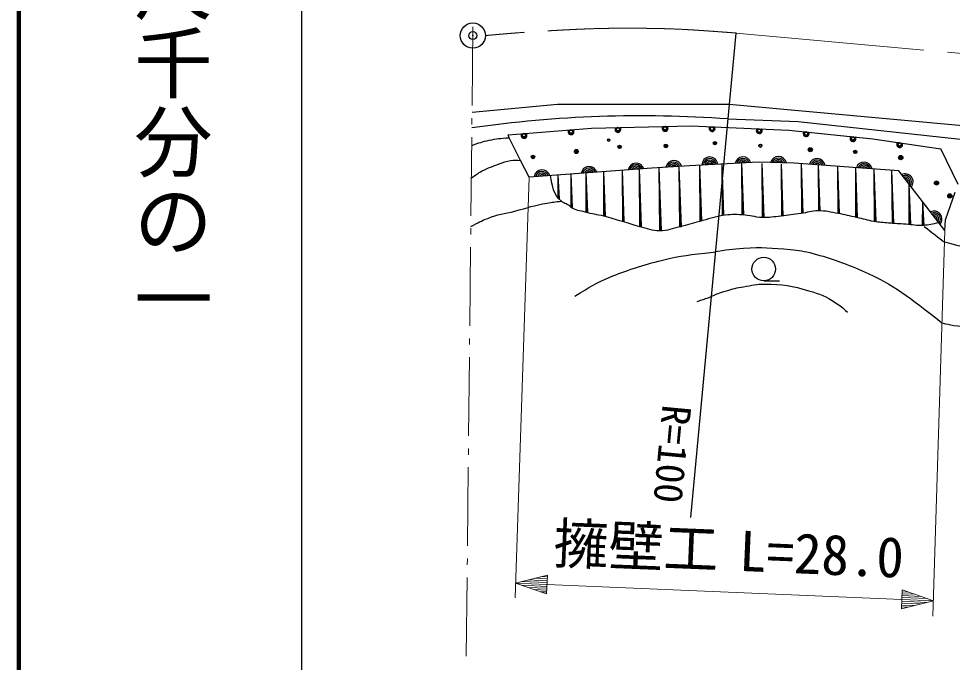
# Model space of a CAD drawing. Units: millimetres, scale not verified. Extents: x 40000 to 680000, y 20000 to 380000.
# Drawn here: x 40000 to 99412, y 240379 to 281304 of the extents above; entities that cross this region are included whole.
import ezdxf
from ezdxf.enums import TextEntityAlignment as Align

# ---------------------------------------------------------------- set-up
doc = ezdxf.new("R2010")
doc.units = ezdxf.units.MM
doc.header["$LTSCALE"] = 1000
doc.header["$PDMODE"] = 32
doc.header["$PDSIZE"] = 500
doc.linetypes.add('CHAIN', pattern=[18.5, 12, -1.5, 3.5, -1.5])
for name, color, linetype, lineweight in [('M-BGD', 7, 'Continuous', 25), ('M-BMK', 2, 'CHAIN', 13), ('M-BMK-HTXT', 7, 'Continuous', 13), ('M-BMK-SRVR', 3, 'Continuous', 25), ('M-STR-HTXT', 7, 'Continuous', 13), ('M-TTL', 2, 'Continuous', 140), ('M-TTL-BAND', 7, 'Continuous', 25)]:
    doc.layers.add(name, color=color, linetype=linetype, lineweight=lineweight)
doc.layers.add('M-OTRS', color=6, linetype='Continuous')
doc.styles.add('@ＭＳ ゴシック', font='')
doc.styles.add('ＭＳ ゴシック', font='')
doc.styles.get('@ＭＳ ゴシック').set_extended_font_data('@MS Gothic')
doc.styles.get('ＭＳ ゴシック').set_extended_font_data('MS Gothic')

msp = doc.modelspace()

# ---------------------------------------------------------------- hatches: boundary and pattern name
at = {"layer": 'M-BGD'}
h = msp.add_hatch(color=256, dxfattribs=at)
edge = h.paths.add_edge_path()
edge.add_ellipse((77541, 273586), major_axis=(21.6, 76.7), ratio=1, start_angle=-74.25788, end_angle=105.74212, ccw=False)
for points in [[(81300, 273218, -1), (81066, 273218, -1)], [(84404, 273386, -1), (84202, 273386, -0.41421), (84303, 273487, -0.41421)], [(75618, 272860, -0.41421), (75489, 272730, -0.41421), (75359, 272860, -1)], [(78342, 273148, -1), (78133, 273148, -1)], [(90505, 272977, -1), (90243, 272977, -0.41421), (90374, 273108, -0.41421)], [(93334, 272834, -1), (93128, 272834, -0.41421), (93231, 272937, -0.41421)], [(72844, 272510, -0.41421), (72727, 272393, -0.41421), (72609, 272510, -1)], [(96267, 272475, -0.41421), (96131, 272338, -0.41421), (95994, 272475, -1)], [(98532, 270855, -1), (98271, 270855, -0.41421), (98402, 270986, -0.41421)], [(99386, 270034, -1), (99117, 270034, -1)]]:
    msp.add_hatch(color=256, dxfattribs=at).paths.add_polyline_path(points)
h = msp.add_hatch(color=256, dxfattribs=at)
edge = h.paths.add_edge_path()
edge.add_ellipse((87196, 273232), major_axis=(25.2, 89.4), ratio=1, start_angle=-74.25788, end_angle=105.74212, ccw=False)

# ---------------------------------------------------------------- linework, layer by layer
for centre, radius in [((77541, 273586), 79.7), ((87196, 273232), 92.8)]:
    msp.add_arc(centre, radius, 180, 0)
for p, q in [((85201, 275858), (100977, 274424)), ((71209, 273735), (71148, 273918)), ((71924, 272295), (71209, 273735)), ((99792, 270769), (98682, 273028)), ((72480, 271232), (71924, 272295)), ((87088, 272170), (82682, 271950)), ((86085, 268853), (86015, 272116)), ((86135, 268854), (86015, 272116)), ((86035, 268852), (86015, 272116)), ((89351, 272123), (87088, 272170)), ((80281, 271794), (72480, 271232)), ((77292, 268747), (77231, 271574)), ((77342, 268748), (77231, 271574)), ((77242, 268746), (77231, 271574)), ((78488, 268408), (78418, 271659)), ((78538, 268409), (78418, 271659)), ((78438, 268406), (78418, 271659)), ((79579, 268079), (79500, 271737)), ((79629, 268080), (79500, 271737)), ((79529, 268078), (79500, 271737)), ((82682, 271950), (80281, 271794)), ((80853, 267830), (80767, 271825)), ((80903, 267831), (80767, 271825)), ((80803, 267829), (80767, 271825)), ((82118, 268070), (82037, 271854)), ((82168, 268071), (82037, 271854)), ((82068, 268069), (82037, 271854)), ((83414, 268457), (83338, 271981)), ((83464, 268459), (83338, 271981)), ((83364, 268456), (83338, 271981)), ((84828, 268812), (84758, 272053)), ((84878, 268813), (84758, 272053)), ((84778, 268811), (84758, 272053)), ((87383, 268662), (87309, 272089)), ((87433, 268663), (87309, 272089)), ((87333, 268661), (87309, 272089)), ((88605, 268757), (88533, 272069)), ((88655, 268758), (88533, 272069)), ((88555, 268755), (88533, 272069)), ((89878, 268935), (89811, 272088)), ((89928, 268936), (89811, 272088)), ((89829, 268934), (89811, 272088)), ((90961, 269087), (90898, 272006)), ((91011, 269088), (90898, 272006)), ((90911, 269086), (90898, 272006)), ((92190, 268924), (92126, 271912)), ((92240, 268925), (92126, 271912)), ((92140, 268923), (92126, 271912)), ((93329, 268662), (93261, 271828)), ((93379, 268663), (93261, 271828)), ((93279, 268661), (93261, 271828)), ((94514, 268397), (94442, 271737)), ((94564, 268398), (94442, 271737)), ((94464, 268396), (94442, 271737)), ((95644, 268290), (95571, 271653)), ((95694, 268291), (95571, 271653)), ((95594, 268289), (95571, 271653)), ((74322, 269839), (74339, 271367)), ((74372, 269840), (74339, 271367)), ((74422, 269841), (74339, 271367)), ((75147, 269305), (75151, 271423)), ((75197, 269307), (75151, 271423)), ((75247, 269308), (75151, 271423)), ((76164, 268996), (76110, 271493)), ((76214, 268997), (76110, 271493)), ((76114, 268994), (76110, 271493)), ((96718, 268213), (96663, 270779)), ((96768, 268214), (96663, 270779)), ((96668, 268212), (96663, 270779)), ((74422, 269841), (74322, 269839)), ((98979, 268513), (99594, 270270)), ((75247, 269308), (75147, 269305)), ((97512, 268153), (97531, 269616)), ((97562, 268154), (97531, 269616)), ((97612, 268155), (97531, 269616)), ((97732, 269424), (97722, 269410)), ((76214, 268997), (76114, 268994)), ((77342, 268748), (77242, 268746)), ((84878, 268813), (84778, 268811)), ((86135, 268854), (86035, 268852)), ((87433, 268663), (87333, 268661)), ((88655, 268758), (88555, 268755)), ((89928, 268936), (89829, 268934)), ((91011, 269088), (90911, 269086)), ((92240, 268925), (92140, 268923)), ((93379, 268663), (93279, 268661)), ((78538, 268409), (78438, 268406)), ((79629, 268080), (79529, 268078)), ((82168, 268071), (82068, 268069)), ((83464, 268459), (83364, 268456)), ((94564, 268398), (94464, 268396)), ((95694, 268291), (95594, 268289)), ((96768, 268214), (96668, 268212)), ((97612, 268155), (97512, 268153)), ((98941, 267835), (98979, 268513)), ((80903, 267831), (80803, 267829)), ((87413, 264633), (88413, 264633))]:
    msp.add_line(p, q, dxfattribs=at)
for points in [[(68848, 275357), (74279, 275858), (85201, 275858)], [(71148, 273918), (76444, 274335), (82793, 274487), (89016, 274218), (94361, 273665), (98682, 273028)], [(85116, 274927), (89604, 274758), (100897, 273531)], [(98941, 267835), (96012, 271619), (89351, 272123)]]:
    msp.add_lwpolyline(points, dxfattribs=at)
for centre, radius in [((72154, 273884), 100), ((72154, 273884), 100), ((72154, 273884), 100), ((75145, 274120), 100), ((75145, 274120), 100), ((75145, 274120), 100), ((78134, 274263), 100), ((78134, 274263), 100), ((78134, 274263), 100), ((81133, 274335), 100), ((81133, 274335), 100), ((81133, 274335), 100), ((84124, 274317), 100), ((84124, 274317), 100), ((84124, 274317), 100), ((87121, 274187), 100), ((87121, 274187), 100), ((87121, 274187), 100), ((90107, 273992), 100), ((90107, 273992), 100), ((90107, 273992), 100), ((77541, 273586), 79.7), ((81183, 273218), 117), ((84303, 273386), 101), ((87196, 273232), 92.8), ((93091, 273683), 100), ((93091, 273683), 100), ((93091, 273683), 100), ((96061, 273301), 100), ((96061, 273301), 100), ((96061, 273301), 100), ((75489, 272860), 130), ((78237, 273148), 104), ((90374, 272977), 131), ((93231, 272834), 103), ((72727, 272510), 117), ((96131, 272475), 136), ((98402, 270855), 130), ((99252, 270034), 135), ((87412, 265383), 750)]:
    msp.add_circle(centre, radius, dxfattribs=at)
for centre, radius, start, end in [((79613, 199543), 75584, 85.82456, 98.19639), ((72154, 273884), 188, 147.64134, 41.38114), ((72154, 273884), 150, 135.92086, 53.10162), ((72154, 273884), 112, 94.5113, 94.51119), ((75145, 274120), 188, 147.64134, 41.38114), ((75145, 274120), 150, 135.92086, 53.10162), ((75145, 274120), 112, 94.5113, 94.51119), ((78134, 274263), 188, 144.49794, 38.23773), ((78134, 274263), 150, 132.77746, 49.95821), ((78134, 274263), 112, 91.36787, 91.36779), ((81133, 274335), 188, 144.49794, 38.23773), ((81133, 274335), 150, 132.77746, 49.95821), ((81133, 274335), 112, 91.36787, 91.36779), ((84124, 274317), 188, 140.65145, 34.39125), ((84124, 274317), 150, 128.93097, 46.11173), ((84124, 274317), 112, 87.52137, 87.52134), ((87121, 274187), 188, 140.65145, 34.39125), ((87121, 274187), 150, 128.93097, 46.11173), ((87121, 274187), 112, 87.52137, 87.52134), ((90107, 273992), 188, 137.22544, 30.96523), ((90107, 273992), 150, 125.50496, 42.68572), ((90107, 273992), 112, 84.0954, 84.09527), ((93091, 273683), 188, 137.22544, 30.96523), ((93091, 273683), 150, 125.50496, 42.68572), ((93091, 273683), 112, 84.0954, 84.09527), ((96061, 273301), 188, 134.74943, 28.48922), ((96061, 273301), 150, 123.02895, 40.2097), ((96061, 273301), 112, 81.61939, 81.61926), ((79291, 271610), 512, 16.79824, 171.43748), ((81692, 271773), 512, 16.41498, 171.05421), ((81692, 271773), 410, 19.66027, 167.80891), ((83978, 272013), 500, 2.90594, 182.90594), ((83978, 272013), 400, 2.90594, 182.90594), ((83978, 272013), 300, 2.90594, 182.90594), ((83978, 272013), 200, 2.90594, 182.90594), ((83978, 272013), 100, 2.90594, 182.90594), ((83978, 272013), 100, 2.90594, 182.90594), ((86095, 272008), 512, 15.52899, 170.16823), ((86095, 272008), 410, 18.77429, 166.92293), ((86095, 272008), 308, 24.30874, 161.38848), ((86095, 272008), 205, 36.132, 149.56522), ((88348, 272031), 512, 11.496, 166.13523), ((88348, 272031), 410, 14.7413, 162.88994), ((88348, 272031), 308, 20.27574, 157.35549), ((88348, 272031), 205, 32.099, 145.53223), ((90804, 271900), 512, 8.35203, 162.99126), ((90804, 271900), 410, 11.59733, 159.74597), ((90804, 271900), 308, 17.13177, 154.21152), ((90804, 271900), 205, 28.95504, 142.38826), ((93795, 271674), 512, 8.35203, 162.99126), ((73307, 271179), 512, 16.79824, 171.43748), ((73307, 271179), 410, 20.04354, 168.19218), ((76299, 271394), 512, 16.79824, 171.43748), ((76299, 271394), 410, 20.04354, 168.19218), ((76299, 271394), 308, 25.57799, 162.65773), ((76299, 271394), 205, 37.40125, 150.83447), ((79291, 271610), 410, 20.04354, 168.19218), ((79291, 271610), 308, 25.57799, 162.65773), ((79291, 271610), 205, 37.40125, 150.83447), ((81692, 271773), 308, 25.19472, 162.27447), ((81692, 271773), 205, 37.01798, 150.45121), ((93795, 271674), 410, 11.59733, 159.74597), ((93795, 271674), 308, 17.13177, 154.21152), ((93795, 271674), 205, 28.95504, 142.38826), ((73307, 271179), 308, 25.57799, 162.65773), ((73307, 271179), 205, 37.40125, 150.83447), ((96404, 270929), 512, 320.42163, 115.06087), ((96404, 270929), 410, 323.66693, 111.81557), ((96404, 270929), 308, 329.20138, 106.28112), ((96404, 270929), 205, 341.02464, 94.45786), ((98240, 268557), 512, 320.42163, 115.06087), ((98240, 268557), 410, 323.66693, 111.81557), ((98240, 268557), 308, 329.20138, 106.28112), ((98240, 268557), 205, 341.02464, 94.45786)]:
    msp.add_arc(centre, radius, start, end, dxfattribs=at)
for points, knots in [([(68826, 273248), (69333, 273424), (69494, 273476), (69935, 273572), (70425, 273678), (70614, 273689), (71209, 273735)], [0, 0, 0, 0, 1, 1, 1, 2, 2, 2, 2]), ([(68804, 271163), (69109, 271392), (69214, 271461), (69496, 271620), (69895, 271843), (70148, 271911), (70578, 272065), (70853, 272164), (71004, 272243), (71294, 272283), (71538, 272317), (71642, 272314), (71924, 272295)], [0, 0, 0, 0, 1, 1, 1, 2, 2, 2, 3, 3, 3, 4, 4, 4, 4]), ([(98547, 268344), (98112, 268221), (97953, 268181), (97562, 268154), (97130, 268123), (96888, 268206), (96455, 268236), (96026, 268265), (95784, 268269), (95356, 268306), (94993, 268337), (94788, 268347), (94430, 268408), (93995, 268481), (93760, 268566), (93329, 268662), (92867, 268765), (92610, 268835), (92144, 268916), (91651, 269001), (91374, 269095), (90874, 269085), (90439, 269077), (90204, 268978), (89773, 268916), (89278, 268844), (89001, 268798), (88503, 268746), (88041, 268698), (87782, 268649), (87318, 268662), (86817, 268675), (86548, 268809), (86048, 268831), (85557, 268852), (85276, 268863), (84790, 268790), (84210, 268702), (83905, 268558), (83338, 268408), (82842, 268276), (82568, 268185), (82068, 268069), (81575, 267955), (81304, 267819), (80798, 267815), (80292, 267811), (80019, 267945), (79528, 268069), (79092, 268179), (78859, 268280), (78428, 268408), (77966, 268544), (77709, 268629), (77242, 268746), (76783, 268862), (76511, 268867), (76057, 269000), (75697, 269106), (75461, 269100), (75147, 269305), (75134, 269314), (75137, 269328), (75126, 269339), (74927, 269524), (74742, 269528), (74532, 269700), (73996, 270138), (73990, 270619), (73834, 271330)], [0, 0, 0, 0, 1, 1, 1, 2, 2, 2, 3, 3, 3, 4, 4, 4, 5, 5, 5, 6, 6, 6, 7, 7, 7, 8, 8, 8, 9, 9, 9, 10, 10, 10, 11, 11, 11, 12, 12, 12, 13, 13, 13, 14, 14, 14, 15, 15, 15, 16, 16, 16, 17, 17, 17, 18, 18, 18, 19, 19, 19, 20, 20, 20, 21, 21, 21, 22, 22, 22, 23, 23, 23, 23]), ([(68772, 268084), (69252, 268355), (69416, 268432), (69850, 268608), (70496, 268870), (70898, 268894), (71573, 269069), (72371, 269276), (72808, 269447), (73622, 269578), (73976, 269635), (74102, 269658), (74532, 269700)], [0, 0, 0, 0, 1, 1, 1, 2, 2, 2, 3, 3, 3, 4, 4, 4, 4]), ([(84185, 266460), (85082, 266624), (85367, 266657), (86132, 266714), (87287, 266801), (87941, 266721), (89096, 266630), (89665, 266585), (89983, 266520), (90535, 266376), (91790, 266049), (92477, 265790), (93668, 265275), (95839, 264335), (96562, 263642), (98748, 261973)], [0, 0, 0, 0, 1, 1, 1, 2, 2, 2, 3, 3, 3, 4, 4, 4, 5, 5, 5, 5]), ([(75380, 263666), (76381, 264265), (76683, 264468), (77581, 264852), (78197, 265115), (78553, 265237), (79190, 265444), (79877, 265667), (80266, 265780), (80968, 265952), (82203, 266256), (82666, 266281), (84185, 266460)], [0, 0, 0, 0, 1, 1, 1, 2, 2, 2, 3, 3, 3, 4, 4, 4, 4]), ([(83931, 263582), (84436, 263802), (84591, 263871), (85032, 264005), (85454, 264133), (85697, 264186), (86132, 264259), (86658, 264348), (86954, 264431), (87487, 264428), (88591, 264423), (89222, 264315), (90281, 264005), (90977, 263801), (91373, 263649), (91974, 263243), (92287, 263032), (92412, 262945), (92736, 262650)], [0, 0, 0, 0, 1, 1, 1, 2, 2, 2, 3, 3, 3, 4, 4, 4, 5, 5, 5, 6, 6, 6, 6]), ([(98748, 261973), (99089, 261872), (99209, 261854), (99510, 261804), (100227, 261683), (100524, 261745), (101372, 261804)], [0, 0, 0, 0, 1, 1, 1, 2, 2, 2, 2])]:
    msp.add_open_spline(points, degree=3, knots=knots, dxfattribs=at)
for points in [[(98832, 267138), (98227, 267602), (98227, 267602), (97622, 268066)], [(98832, 267138), (100272, 266757), (100272, 266757), (101711, 266376)], [(83169, 263328), (83550, 263455), (83550, 263455), (83931, 263582)]]:
    msp.add_open_spline(points, degree=3, dxfattribs=at)
at = {"layer": 'M-BMK'}
msp.add_line((85653, 280393), (168168, 272870), dxfattribs=at)
msp.add_open_spline([(85653, 280393), (82698, 280610), (81867, 280678), (79436, 280695), (77231, 280711), (75994, 280663), (73793, 280537), (72192, 280445), (71663, 280407), (69699, 280230)], degree=3, knots=[0, 0, 0, 0, 1, 1, 1, 2, 2, 2, 3, 3, 3, 3], dxfattribs=at)
at = {"layer": 'M-BMK-HTXT'}
for p, q in [((68852, 275778), (68904, 280777)), ((68840, 274578), (68844, 274978)), ((68779, 268778), (68831, 273778)), ((68766, 267578), (68770, 267978)), ((68705, 261778), (68758, 266778)), ((68693, 260578), (68697, 260978)), ((68632, 254779), (68684, 259778)), ((68620, 253579), (68624, 253979)), ((68559, 247779), (68611, 252779)), ((68546, 246579), (68550, 246979)), ((68485, 240779), (68538, 245779))]:
    msp.add_line(p, q, dxfattribs=at)
at = {"layer": 'M-BMK-SRVR'}
msp.add_line((82772, 249592), (85653, 280393), dxfattribs=at)
msp.add_circle((68899, 280230), 800, dxfattribs=at)
at = {"layer": 'M-OTRS'}
msp.add_point((68899, 280230), dxfattribs=at)
at = {"layer": 'M-STR-HTXT'}
for p, q in [((71587, 244474), (72480, 271232)), ((98173, 243318), (98941, 267835)), ((71618, 245414), (73642, 245930)), ((71618, 245414), (73591, 244731)), ((71618, 245414), (73617, 245330)), ((73622, 245450), (72023, 245517)), ((72428, 245620), (73627, 245570)), ((73632, 245690), (72832, 245723)), ((73237, 245826), (73637, 245810)), ((73591, 244731), (73642, 245930)), ((73612, 245210), (72013, 245278)), ((72408, 245141), (73606, 245090)), ((73601, 244970), (72802, 245004)), ((73197, 244867), (73596, 244850)), ((73617, 245330), (96205, 244378)), ((96230, 244978), (96180, 243779)), ((96625, 244841), (96225, 244858)), ((98203, 244294), (96230, 244978)), ((98203, 244294), (96180, 243779)), ((96200, 244258), (97799, 244191)), ((98203, 244294), (96205, 244378)), ((96210, 244498), (97809, 244431)), ((97414, 244567), (96215, 244618)), ((96220, 244738), (97019, 244704)), ((96584, 243882), (96185, 243899)), ((96190, 244018), (96989, 243985)), ((97394, 244088), (96195, 244138))]:
    msp.add_line(p, q, dxfattribs=at)
at = {"layer": 'M-TTL'}
msp.add_line((40000, 380000), (40000, 20000), dxfattribs=at)
at = {"layer": 'M-TTL-BAND'}
msp.add_line((58000, 370000), (58000, 20000), dxfattribs=at)

# ---------------------------------------------------------------- texts
at = {"layer": 'M-BMK-SRVR', "style": 'ＭＳ ゴシック'}
msp.add_text('R=100', height=1833, rotation=264.656, dxfattribs=at).set_placement((81890, 256720), align=Align.MIDDLE_LEFT)
at = {"layer": 'M-STR-HTXT', "style": 'ＭＳ ゴシック'}
for s, rotation, p in [('擁壁工', 357.648, (73966, 245924)), ('L=28.0', 357.587, (85774, 245425))]:
    msp.add_text(s, height=2566, rotation=rotation, dxfattribs=at).set_placement(p, align=Align.BOTTOM_LEFT)
at = {"layer": 'M-TTL-BAND', "style": '@ＭＳ ゴシック'}
msp.add_text('縮尺千分の一', height=3666, rotation=270, dxfattribs=at).set_placement((49777, 261030), align=Align.MIDDLE_RIGHT)

doc.saveas('drawing.dxf')
